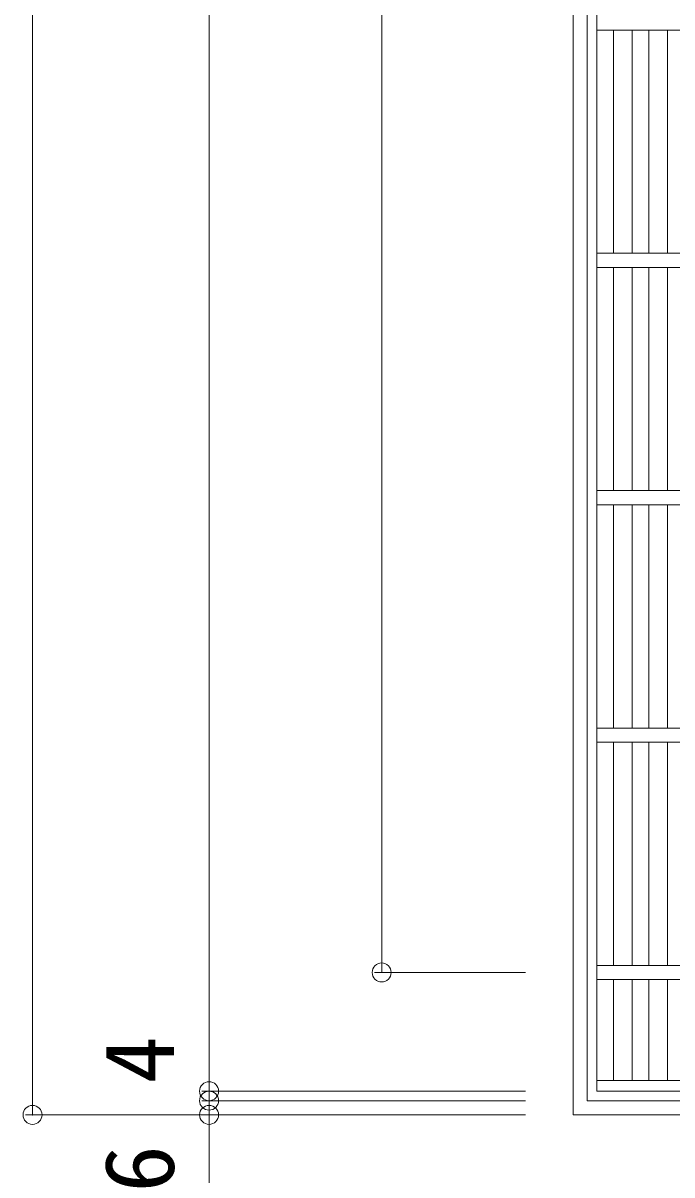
# Model space of a CAD drawing. Units: millimetres, scale not verified. Extents: x -1388 to 1811, y -1966 to 1441.
# Drawn here: x -1356.4 to -1083.1, y 197.8 to 683.1 of the extents above; entities that cross this region are included whole.
import ezdxf
from ezdxf.enums import TextEntityAlignment as Align

# ---------------------------------------------------------------- set-up
doc = ezdxf.new("R2010")
doc.units = ezdxf.units.MM
doc.header["$LTSCALE"] = 10
doc.header["$PDMODE"] = 32
doc.header["$PDSIZE"] = 8
doc.linetypes.add('DASHED1', pattern=[1.8, 1.2, -0.6])
for name, color, linetype, lineweight in [('C-1', 2, 'DASHED1', 9), ('C-2', 3, 'Continuous', 9), ('C-4', 7, 'Continuous', 9)]:
    doc.layers.add(name, color=color, linetype=linetype, lineweight=lineweight)
doc.styles.add('ＭＳ ゴシック', font='')
doc.styles.get('ＭＳ ゴシック').set_extended_font_data('MS Gothic')

msp = doc.modelspace()

# ---------------------------------------------------------------- linework, layer by layer
at = {"layer": 'C-1', "linetype": 'Continuous'}
for p, q in [((-1124.74, 1243.1), (-1124.74, 223.1)), ((-1118.74, 1237.1), (-1118.74, 229.1)), ((-110.75, 229.1), (-1118.74, 229.1)), ((-104.75, 223.1), (-1124.74, 223.1))]:
    msp.add_line(p, q, dxfattribs=at)
at = {"layer": 'C-2'}
for p, q in [((-1114.74, 680.1), (-616.75, 680.1)), ((-1107.74, 586.1), (-1107.74, 680.1)), ((-1099.87, 586.1), (-1099.87, 680.1)), ((-1092.87, 586.1), (-1092.87, 680.1)), ((-1084.99, 586.1), (-1084.99, 680.1)), ((-1114.74, 586.1), (-616.75, 586.1)), ((-1114.74, 580.1), (-616.75, 580.1)), ((-1107.74, 486.1), (-1107.74, 580.1)), ((-1099.87, 486.1), (-1099.87, 580.1)), ((-1092.87, 486.1), (-1092.87, 580.1)), ((-1084.99, 486.1), (-1084.99, 580.1)), ((-1114.74, 486.1), (-616.75, 486.1)), ((-1114.74, 480.1), (-616.75, 480.1)), ((-1107.74, 386.1), (-1107.74, 480.1)), ((-1099.87, 386.1), (-1099.87, 480.1)), ((-1092.87, 386.1), (-1092.87, 480.1)), ((-1084.99, 386.1), (-1084.99, 480.1)), ((-1114.74, 386.1), (-616.75, 386.1)), ((-1114.74, 380.1), (-616.75, 380.1)), ((-1107.74, 286.1), (-1107.74, 380.1)), ((-1099.87, 286.1), (-1099.87, 380.1)), ((-1092.87, 286.1), (-1092.87, 380.1)), ((-1084.99, 286.1), (-1084.99, 380.1)), ((-1114.74, 286.1), (-1077.99, 286.1)), ((-1114.74, 280.1), (-1077.99, 280.1)), ((-1107.74, 237.6), (-1107.74, 280.1)), ((-1099.87, 237.6), (-1099.87, 280.1)), ((-1092.87, 237.6), (-1092.87, 280.1)), ((-1084.99, 237.6), (-1084.99, 280.1)), ((-616.75, 237.6), (-1114.74, 237.6)), ((-616.75, 233.1), (-1114.74, 233.1))]:
    msp.add_line(p, q, dxfattribs=at)
msp.add_lwpolyline([(-1114.74, 233.1), (-1114.74, 1233.1), (-616.75, 1233.1)], dxfattribs=at)
at = {"layer": 'C-4'}
for p, q in [((-1352.43, 1243.1), (-1352.43, 223.1)), ((-1278.06, 1233.1), (-1278.06, 233.1)), ((-1205.35, 1183.1), (-1205.35, 283.1)), ((-1208.35, 283.1), (-1144.74, 283.1)), ((-1281.06, 233.1), (-1144.74, 233.1)), ((-1278.06, 233.1), (-1278.06, 229.1)), ((-1281.06, 229.1), (-1144.74, 229.1)), ((-1278.06, 229.1), (-1278.06, 223.1)), ((-1355.43, 223.1), (-1144.74, 223.1)), ((-1278.06, 223.1), (-1278.06, 179.46))]:
    msp.add_line(p, q, dxfattribs=at)
for p in [(-1205.35, 283.1), (-1278.06, 233.1), (-1278.06, 229.1), (-1352.43, 223.1), (-1278.06, 223.1)]:
    msp.add_point(p, dxfattribs=at)

# ---------------------------------------------------------------- texts
at = {"layer": 'C-4', "color": 2, "style": 'ＭＳ ゴシック'}
for s, p in [('4', (-1284.06, 236.37)), ('6', (-1284.06, 190.39))]:
    msp.add_text(s, height=29.33, rotation=90, dxfattribs=at).set_placement(p, align=Align.BOTTOM_LEFT)

doc.saveas('drawing.dxf')
